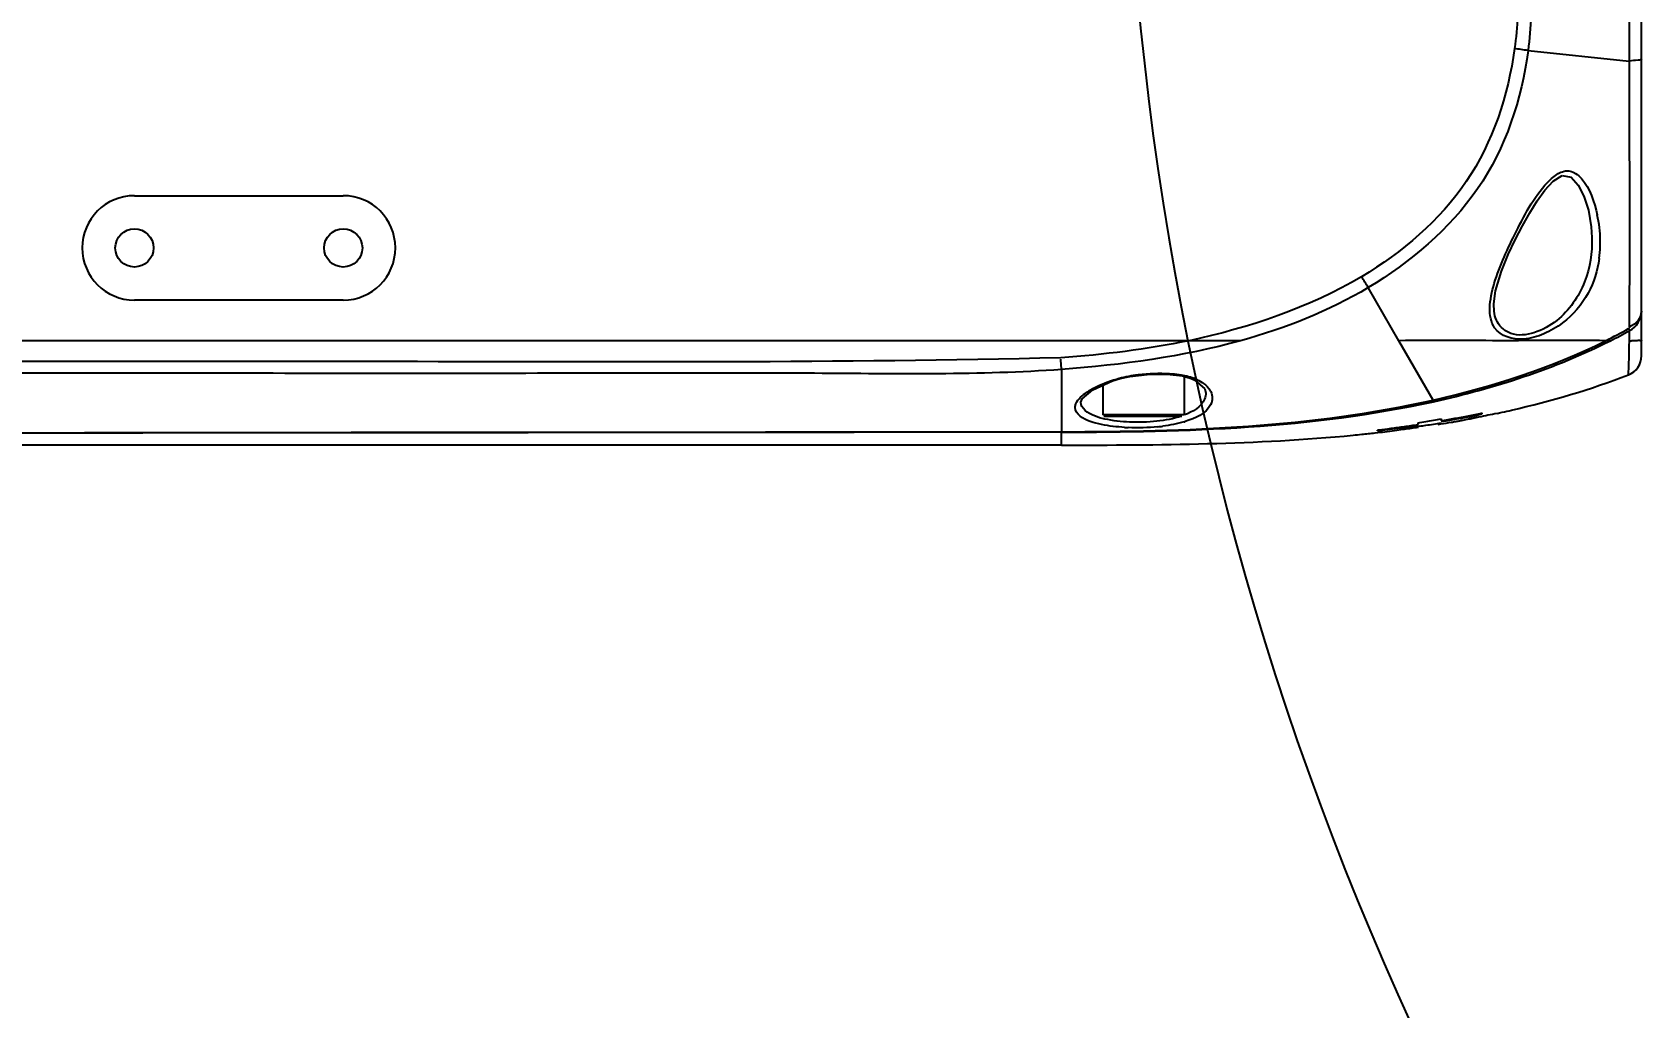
# Model space of a CAD drawing. Header units: millimetres. Extents: x 4086 to 8300, y 123 to 1549.
# Drawn here: x 7636.7 to 7671.46, y 613.34 to 634.36 of the extents above; entities that cross this region are included whole.
import ezdxf

# ---------------------------------------------------------------- set-up
doc = ezdxf.new("R2010")
doc.units = ezdxf.units.MM
for name, color, linetype in [('外形图', 7, 'Continuous'), ('尺寸标注', 7, 'Continuous'), ('运动范围', 7, 'Continuous')]:
    doc.layers.add(name, color=color, linetype=linetype)
doc.styles.add('思源黑', font='SourceHanSansCN-Normal.ttf')
doc.dimstyles.new('尺寸标注_1_4比例', dxfattribs={"dimtxt": 7, "dimasz": 6, "dimexe": 2, "dimexo": 1.5, "dimgap": 1, "dimtad": 1, "dimdec": 1, "dimlfac": 4, "dimdsep": 46, "dimtxsty": '思源黑', "dimcen": 0.09, "dimadec": 0, "dimazin": 0, "dimtp": 0.01, "dimtm": 0.01, "dimtfac": 1, "dimtdec": 1, "dimtofl": 0, "dimtmove": 0, "dimatfit": 3, "dimfxl": 1, "dimtolj": 1, "dimarcsym": 0})

# ---------------------------------------------------------------- blocks, each defined once
blk = doc.blocks.new('*D992')
at = {"layer": 'Defpoints', "color": 0}
for p in [(7645.229, 641.211), (7660.171, 641.211), (7727.758, 641.211), (7952.406, 601.599), (7690.663, 584.809)]:
    blk.add_point(p, dxfattribs=at)
at = {"layer": '尺寸标注', "color": 0, "lineweight": -2}
blk.add_line((7661.671, 641.211), (7662.252, 641.211), dxfattribs=at)
blk.add_arc((7727.758, 641.211), 67.507, 185.09413, 344.90587, dxfattribs=at)
at = {"layer": '尺寸标注', "color": 0}
for points in [[(7661.517, 635.261), (7659.519, 635.172), (7660.252, 641.211)], [(7793.912, 623.414), (7791.96, 623.849), (7794.24, 629.488)]]:
    blk.add_solid(points, dxfattribs=at)
at = {"layer": '尺寸标注', "color": 0, "insert": (7727.758, 578.414), "char_height": 7, "attachment_point": 5, "style": '思源黑'}
blk.add_mtext('\\A1;+\\A1;170%%d', dxfattribs=at)

msp = doc.modelspace()

# ---------------------------------------------------------------- linework, layer by layer
at = {"layer": '外形图'}
for p, q in [((7671.3878, 627.3923), (7671.3878, 634.7169)), ((7668.9415, 633.9705), (7671.1238, 633.7442)), ((7669.6805, 631.2782), (7669.8678, 631.2419)), ((7638.9003, 630.8419), (7643.4003, 630.8419)), ((7670.3052, 630.1683), (7670.3194, 629.9408)), ((7670.3194, 629.9408), (7670.3194, 629.9397)), ((7666.1559, 627.717), (7665.4957, 628.8603)), ((7643.4003, 628.5919), (7638.9003, 628.5919)), ((7668.2064, 628.5141), (7668.2434, 628.7946)), ((7671.1279, 627.7176), (7671.129, 627.8576)), ((7671.129, 627.8576), (7671.1295, 627.932)), ((7661.6356, 627.7169), (7627.1482, 627.7169)), ((7666.8943, 626.4376), (7666.1557, 627.7169)), ((7658.8878, 627.0991), (7658.8878, 625.755)), ((7671.1045, 626.9804), (7671.1183, 627.3854)), ((7659.5608, 626.6606), (7659.985, 626.849)), ((7659.7753, 626.7559), (7659.7753, 626.1169)), ((7659.985, 626.849), (7660.152, 626.8998)), ((7660.129, 626.9081), (7660.1517, 626.8997)), ((7660.1517, 626.8997), (7660.3567, 626.9459)), ((7660.1517, 626.8997), (7660.152, 626.8998)), ((7661.4936, 626.9566), (7661.6778, 626.9038)), ((7661.5253, 626.9475), (7661.5253, 626.1169)), ((7661.6788, 626.9034), (7661.6768, 626.9041)), ((7661.6768, 626.9041), (7661.7587, 626.8667)), ((7661.7384, 626.9099), (7661.6788, 626.9034)), ((7661.7587, 626.8667), (7661.9755, 626.6767)), ((7661.9755, 626.6767), (7661.9979, 626.5897)), ((7661.5253, 626.1169), (7659.7753, 626.1169)), ((7659.8003, 626.0919), (7661.479, 626.0919)), ((7667.0696, 626.0327), (7667.0696, 625.9914)), ((7667.8452, 626.0657), (7667.8237, 626.0612)), ((7667.8239, 626.0655), (7667.8806, 626.0767)), ((7667.9446, 626.1594), (7667.9446, 626.138)), ((7668.2729, 626.158), (7668.2729, 626.151)), ((7668.2729, 626.151), (7668.2729, 626.1502)), ((7658.8878, 625.755), (7658.8878, 625.7453)), ((7658.8878, 625.4669), (7658.8878, 625.7453)), ((7665.6472, 625.7306), (7665.7, 625.7365)), ((7665.6946, 625.7925), (7665.7211, 625.7957)), ((7665.6946, 625.7767), (7665.6946, 625.7925)), ((7666.1154, 625.7864), (7666.1154, 625.792)), ((7666.4103, 625.8297), (7666.2559, 625.8099)), ((7666.5696, 625.9105), (7666.5696, 625.9492)), ((7666.6052, 625.8749), (7666.5696, 625.8696)), ((7667.2306, 625.9514), (7667.2841, 625.9609))]:
    msp.add_line(p, q, dxfattribs=at)
for points in [[(7668.2434, 628.7946), (7668.3703, 629.217), (7668.5152, 629.5722), (7668.6651, 629.8915), (7668.8215, 630.1943), (7668.9789, 630.4736), (7669.1381, 630.7289), (7669.3049, 630.9608), (7669.4852, 631.1571), (7669.6805, 631.2782)], [(7669.8678, 631.2419), (7670.0227, 631.0682), (7670.1431, 630.8311), (7670.2413, 630.5281), (7670.3052, 630.1683)], [(7671.1099, 627.9765), (7671.1127, 627.9782), (7671.1158, 627.9802), (7671.119, 627.9827), (7671.122, 627.9856), (7671.1249, 627.9886), (7671.1276, 627.9918), (7671.13, 627.995), (7671.1319, 627.998), (7671.1335, 628.0008), (7671.1346, 628.0032), (7671.1354, 628.0053), (7671.1359, 628.0071), (7671.1362, 628.0087), (7671.1361, 628.01), (7671.1357, 628.0111), (7671.135, 628.0119), (7671.134, 628.0125), (7671.1328, 628.0129), (7671.1313, 628.0131), (7671.1294, 628.0132), (7671.1273, 628.0132), (7671.1252, 628.0131), (7671.1232, 628.0131), (7671.1217, 628.0134), (7671.1207, 628.0138), (7671.1181, 628.0127)], [(7660.3567, 626.9459), (7660.7289, 626.9917), (7661.1605, 626.996), (7661.4936, 626.9566)], [(7659.2993, 626.3914), (7659.3271, 626.4639), (7659.5608, 626.6606)]]:
    msp.add_lwpolyline(points, dxfattribs=at)
for centre in [(7638.9003, 629.7169), (7643.4003, 629.7169)]:
    msp.add_circle(centre, 0.4125, dxfattribs=at)
for centre, radius, start, end in [((7656.8454, 546.0375), 88.7618, 82.167486, 82.358245), ((7638.9003, 629.7169), 1.125, 90, 270), ((7643.4003, 629.7169), 1.125, 270, 90), ((7667.6871, 629.8272), 2.8121, 1.07743, 12.3146), ((7667.8526, 629.8325), 2.6465, 358.09592, 1.02928), ((7667.9938, 629.8268), 2.5052, 352.18842, 358.12026), ((7636.6251, 611.6435), 33.6143, 30.80951, 31.27718), ((7664.9772, 639.0851), 12.689, 296.3743, 298.902), ((7664.7702, 639.591), 13.2805, 296.60563, 298.61693), ((7611.203, 629.035), 59.938, 358.422873, 358.739851), ((7671.2065, 628.443), 0.7305, 263.71166, 265.65865), ((7671.2065, 628.4436), 0.7312, 265.66161, 267.48035), ((7670.9467, 627.3923), 0.4411, 290.95593, 0), ((7661.3171, 625.87), 1.122, 64.23566, 67.94445), ((7661.7599, 626.4499), 0.3816, 26.36894, 31.24073), ((7662.8658, 649.6663), 24.0045, 279.28131, 280.08602), ((7663.2011, 648.843), 23.1952, 279.60064, 281.80042), ((7663.0482, 649.3487), 23.7009, 279.76888, 280.49322), ((7663.219, 648.4261), 22.7627, 280.49327, 281.24086), ((7664.9791, 638.8942), 13.1371, 280.87477, 281.87423), ((7665.4031, 637.5627), 11.7535, 280.6457, 281.88495), ((7663.386, 647.5859), 21.9061, 281.24093, 282.01095), ((7663.2917, 649.2364), 23.6099, 280.7172, 281.06738), ((7663.4174, 648.5995), 22.9607, 281.20892, 281.71027), ((7663.5265, 648.073), 22.4231, 281.71029, 282.22061), ((7663.5963, 647.8938), 22.2408, 282.13837, 282.43782), ((7663.6819, 647.5068), 21.8445, 282.43716, 282.96603), ((7663.9783, -18747.8337), 19373.5797, 90.01505478, 90.1358542), ((7660.5073, 630.3369), 4.4957, 266.66724, 267.63833), ((7660.5786, 629.7143), 3.8707, 275.71596, 277.28582), ((7660.9431, 627.9368), 2.0539, 286.54371, 287.2571), ((7661.9154, 659.3425), 33.8185, 275.52644, 275.83921), ((7662.0425, 658.1064), 32.5758, 275.83803, 276.35314), ((7662.4195, 653.7786), 28.1928, 276.67107, 278.46502), ((7662.2614, 656.1671), 30.6242, 276.447, 277.22969), ((7662.273, 654.5448), 28.9552, 276.83937, 277.37358), ((7662.4275, 653.3516), 27.7521, 277.3732, 277.98083), ((7662.4293, 654.6829), 29.1252, 277.27084, 277.5958), ((7662.5556, 653.7411), 28.1749, 277.59428, 278.20691), ((7662.5892, 652.1984), 26.5875, 277.98084, 278.61007), ((7670.9349, 590.8407), 35.2803, 97.18337, 97.36829), ((7662.719, 650.5582), 24.9084, 278.89318, 279.28377), ((7662.7093, 652.2947), 26.7055, 278.38859, 278.67495), ((7662.7931, 651.7459), 26.1504, 278.67468, 279.04427), ((7662.8866, 651.1586), 25.5557, 279.04427, 279.42068), ((7664.599, 640.9655), 15.243, 279.06745, 279.9413), ((7664.8101, 639.7703), 14.0293, 280.1569, 280.87755), ((7664.5155, 642.5048), 16.7748, 279.50023, 279.67786), ((7664.789, 640.9048), 15.1516, 279.67545, 280.05654), ((7665.0765, 639.2876), 13.509, 280.05398, 280.65567)]:
    msp.add_arc(centre, radius, start, end, dxfattribs=at)
for points in [[(7668.7149, 634.7169), (7668.7042, 634.4807), (7668.6834, 634.2447), (7668.6488, 634.0109)], [(7669.0099, 634.7169), (7668.9958, 634.4674), (7668.9741, 634.2182), (7668.9416, 633.9705)], [(7671.1184, 634.7169), (7671.1167, 634.3926), (7671.12, 634.0684), (7671.1238, 633.7442)], [(7669.4202, 631.1858), (7669.455, 631.2194), (7669.4917, 631.2513), (7669.531, 631.2795)], [(7669.531, 631.2795), (7669.6046, 631.3324), (7669.6945, 631.3755), (7669.7851, 631.3764)], [(7669.7851, 631.3764), (7669.8282, 631.3769), (7669.8722, 631.3677), (7669.9119, 631.351)], [(7669.9666, 631.3225), (7670.0136, 631.2932), (7670.0551, 631.2547), (7670.0916, 631.213)], [(7670.0916, 631.213), (7670.2798, 630.9978), (7670.3737, 630.7063), (7670.4345, 630.427)], [(7665.3543, 629.0954), (7664.2166, 628.4221), (7662.9279, 627.9955), (7661.6356, 627.7169)], [(7665.4956, 628.8602), (7664.6442, 628.3501), (7663.7033, 627.9802), (7662.7464, 627.7169)], [(7668.1179, 628.4195), (7668.1218, 628.5989), (7668.1623, 628.7774), (7668.2136, 628.9493)], [(7668.2216, 627.9929), (7668.1404, 628.1146), (7668.1147, 628.2732), (7668.1179, 628.4195)], [(7671.3873, 628.3556), (7671.3878, 628.2111), (7671.2565, 628.062), (7671.1201, 628.0141)], [(7671.1306, 627.9335), (7671.2794, 628.0039), (7671.3868, 628.1909), (7671.3873, 628.3556)], [(7661.6354, 627.7169), (7660.7234, 627.531), (7659.796, 627.4144), (7658.8676, 627.3493)], [(7662.7464, 627.7169), (7661.4906, 627.3712), (7660.1871, 627.1924), (7658.8878, 627.0991)], [(7662.7474, 627.7169), (7662.3769, 627.7064), (7662.0062, 627.7189), (7661.6356, 627.7169)], [(7666.8943, 626.4376), (7668.1734, 626.7261), (7669.4394, 627.1343), (7670.6141, 627.7168)], [(7666.9, 626.4027), (7668.2145, 626.6914), (7669.5143, 627.1142), (7670.7178, 627.7169)], [(7671.2947, 627.7171), (7671.2547, 627.7139), (7671.2145, 627.7117), (7671.1744, 627.7132)], [(7659.4311, 626.6074), (7659.4988, 626.6535), (7659.5709, 626.6934), (7659.6446, 626.7292)], [(7659.6446, 626.7292), (7659.7995, 626.8043), (7659.9631, 626.8624), (7660.129, 626.9081)], [(7660.129, 626.9081), (7660.2637, 626.9452), (7660.402, 626.97), (7660.5406, 626.9871)], [(7661.4224, 626.988), (7661.5298, 626.9727), (7661.6379, 626.9507), (7661.7384, 626.9099)], [(7661.8048, 626.8805), (7661.8548, 626.8563), (7661.9032, 626.8281), (7661.9476, 626.7949)], [(7661.9476, 626.7949), (7662.0016, 626.7546), (7662.0513, 626.7055), (7662.0862, 626.6479)], [(7668.5832, 626.2192), (7669.4387, 626.4162), (7670.2846, 626.6664), (7671.1045, 626.9804)], [(7658.8878, 625.755), (7661.5663, 625.759), (7664.281, 625.8502), (7666.8943, 626.4376)], [(7658.8878, 625.7453), (7661.5675, 625.7463), (7664.2825, 625.8283), (7666.9, 626.4027)], [(7662.1018, 626.6194), (7662.1227, 626.5773), (7662.1354, 626.5295), (7662.1358, 626.4824)], [(7661.4698, 626.0915), (7661.2982, 626.0336), (7661.118, 626.0006), (7660.938, 625.9808)], [(7617.9997, 625.7056), (7631.629, 625.7364), (7645.2584, 625.7344), (7658.8878, 625.755)], [(7660.246, 625.8488), (7660.0797, 625.8585), (7659.9132, 625.8768), (7659.75, 625.9102)], [(7660.3535, 625.9628), (7660.1739, 625.9707), (7659.9936, 625.9898), (7659.8183, 626.0293)], [(7660.9641, 625.8628), (7660.751, 625.8415), (7660.536, 625.8362), (7660.3221, 625.845)], [(7660.938, 625.9808), (7660.7442, 625.9596), (7660.5482, 625.9543), (7660.3535, 625.9628)], [(7661.528, 625.9679), (7661.3785, 625.9235), (7661.2241, 625.8946), (7661.0694, 625.8748)], [(7658.8878, 625.4669), (7648.527, 625.4622), (7638.1662, 625.4669), (7627.8053, 625.4669)], [(7658.8878, 625.4669), (7660.9839, 625.4669), (7663.086, 625.4794), (7665.1723, 625.6812)]]:
    msp.add_open_spline(points, degree=3, dxfattribs=at)
for points, knots in [([(7668.6488, 634.0109), (7668.5153, 633.0052), (7667.8481, 630.9818), (7666.2243, 629.6224), (7665.3543, 629.0954)], [0, 0, 0, 0, 0.4993455, 1, 1, 1, 1]), ([(7668.9415, 633.9705), (7668.8075, 632.922), (7668.1013, 630.8116), (7666.3994, 629.4132), (7665.4956, 628.8602)], [0, 0, 0, 0, 0.4994127, 1, 1, 1, 1]), ([(7671.1238, 633.7442), (7671.123, 633.2858), (7671.1211, 631.6363), (7671.1331, 629.9867), (7671.1246, 628.7956)], [0, 0, 0, 0, 0.2778898, 1, 1, 1, 1]), ([(7671.3878, 633.7916), (7671.3878, 633.766), (7671.2519, 633.763), (7671.1883, 633.747), (7671.1238, 633.7433)], [0, 0, 0, 0, 0.2839661, 1, 1, 1, 1]), ([(7669.9119, 631.351), (7669.9214, 631.347), (7669.94, 631.3382), (7669.9579, 631.3279), (7669.9666, 631.3225)], [0, 0, 0, 0, 0.5008011, 1, 1, 1, 1]), ([(7668.2136, 628.9493), (7668.33, 629.3399), (7668.697, 630.1055), (7669.1017, 630.8779), (7669.4202, 631.1858)], [0, 0, 0, 0, 0.4792076, 1, 1, 1, 1]), ([(7670.3194, 629.9397), (7670.3251, 629.6174), (7670.2304, 628.9432), (7669.7168, 628.2059), (7669.1055, 627.8653), (7668.5923, 627.7975), (7668.2292, 628.0989), (7668.2038, 628.372), (7668.2061, 628.5023)], [0, 0, 0, 0, 0.2529909, 0.5209481, 0.6674915, 0.798161, 0.8977373, 1, 1, 1, 1]), ([(7670.4758, 629.4863), (7670.4401, 629.228), (7670.2754, 628.6968), (7669.8094, 628.1474), (7669.2926, 627.8516), (7668.7929, 627.6955), (7668.3451, 627.808), (7668.2216, 627.9929)], [0, 0, 0, 0, 0.2433709, 0.5067702, 0.6507021, 0.7924471, 1, 1, 1, 1]), ([(7671.1246, 628.7956), (7671.1241, 628.7263), (7671.1221, 628.4653), (7671.1198, 628.2044), (7671.1181, 628.0127)], [0, 0, 0, 0, 0.2655099, 1, 1, 1, 1]), ([(7671.1254, 627.9457), (7671.1232, 627.9503), (7671.1181, 627.9606), (7671.1128, 627.9708), (7671.1099, 627.9765)], [0, 0, 0, 0, 0.44458, 1, 1, 1, 1]), ([(7671.131, 627.9327), (7671.1303, 627.9347), (7671.1285, 627.939), (7671.1265, 627.9433), (7671.1254, 627.9457)], [0, 0, 0, 0, 0.4331655, 1, 1, 1, 1]), ([(7670.6141, 627.7169), (7669.8979, 627.7288), (7668.4117, 627.7032), (7666.9254, 627.7324), (7666.1557, 627.7169)], [0, 0, 0, 0, 0.4819565, 1, 1, 1, 1]), ([(7670.7178, 627.7169), (7670.7032, 627.7164), (7670.6686, 627.717), (7670.634, 627.7171), (7670.6141, 627.7169)], [0, 0, 0, 0, 0.4223523, 1, 1, 1, 1]), ([(7671.3552, 627.7173), (7671.3475, 627.7193), (7671.327, 627.7198), (7671.3069, 627.7182), (7671.2947, 627.7171)], [0, 0, 0, 0, 0.3922703, 1, 1, 1, 1]), ([(7671.3846, 627.7175), (7671.3812, 627.7172), (7671.3714, 627.7169), (7671.3616, 627.7171), (7671.3552, 627.7173)], [0, 0, 0, 0, 0.3515827, 1, 1, 1, 1]), ([(7671.3878, 627.7195), (7671.3879, 627.7188), (7671.3875, 627.7167), (7671.3854, 627.7172), (7671.3846, 627.7175)], [0, 0, 0, 0, 0.4564705, 1, 1, 1, 1]), ([(7658.8881, 627.0959), (7657.1167, 626.9714), (7653.5085, 627.0344), (7647.2673, 627.0068), (7639.4676, 627.0185), (7633.496, 627.0152), (7630.1652, 627.0152)], [0, 0, 0, 0, 0.1854769, 0.3762699, 0.6521225, 1, 1, 1, 1]), ([(7658.8676, 627.3493), (7654.097, 627.2315), (7644.5526, 627.2849), (7635.0106, 627.2651), (7630.24, 627.2648)], [0, 0, 0, 0, 0.5000733, 1, 1, 1, 1]), ([(7658.8878, 627.0991), (7658.8867, 627.1113), (7658.88, 627.1845), (7658.8744, 627.2579), (7658.8703, 627.3192)], [0, 0, 0, 0, 0.1660781, 1, 1, 1, 1]), ([(7660.5406, 626.9871), (7660.7636, 627.0145), (7661.0601, 627.0256), (7661.3534, 626.9979), (7661.4224, 626.988)], [0, 0, 0, 0, 0.7630266, 1, 1, 1, 1]), ([(7659.1782, 626.2779), (7659.1788, 626.3051), (7659.2152, 626.4459), (7659.3366, 626.543), (7659.4311, 626.6074)], [0, 0, 0, 0, 0.1926555, 1, 1, 1, 1]), ([(7659.8183, 626.0293), (7659.7425, 626.0464), (7659.5447, 626.096), (7659.297, 626.2535), (7659.2994, 626.3933)], [0, 0, 0, 0, 0.3572369, 1, 1, 1, 1]), ([(7661.9977, 626.594), (7661.9985, 626.5482), (7661.9464, 626.3152), (7661.7094, 626.1827), (7661.5377, 626.1161)], [0, 0, 0, 0, 0.1990818, 1, 1, 1, 1]), ([(7662.1358, 626.4824), (7662.1361, 626.4323), (7662.0578, 626.1618), (7661.761, 626.0402), (7661.5524, 625.9753)], [0, 0, 0, 0, 0.1867458, 1, 1, 1, 1]), ([(7666.8943, 626.4376), (7666.8956, 626.4302), (7666.8976, 626.4186), (7666.8996, 626.407), (7666.9, 626.4027)], [0, 0, 0, 0, 0.6350546, 1, 1, 1, 1]), ([(7659.75, 625.9102), (7659.6667, 625.9272), (7659.4567, 625.9758), (7659.1748, 626.1301), (7659.1782, 626.2779)], [0, 0, 0, 0, 0.3652589, 1, 1, 1, 1])]:
    msp.add_open_spline(points, degree=3, knots=knots, dxfattribs=at)
at = {"layer": '运动范围'}
msp.add_arc((7727.9003, 641.2169), 227.975, 10, 349.993572, dxfattribs=at)

# ---------------------------------------------------------------- dimensions: what is measured, and where the dimension line sits
at = {"layer": '尺寸标注'}
dim = msp.add_angular_dim_2l(base=(7690.6629, 584.8095), line1=((7645.2287, 641.2105), (7660.1706, 641.2105)), line2=((7952.4065, 601.599), (7727.7585, 641.2105)), text='\\A1;+<>', dimstyle='尺寸标注_1_4比例', dxfattribs=at)
dim.commit()
dim.dimension.update_dxf_attribs({"geometry": '*D992', "text_midpoint": (7727.7585, 573.7038), "dimtype": 162})

doc.saveas('drawing.dxf')
